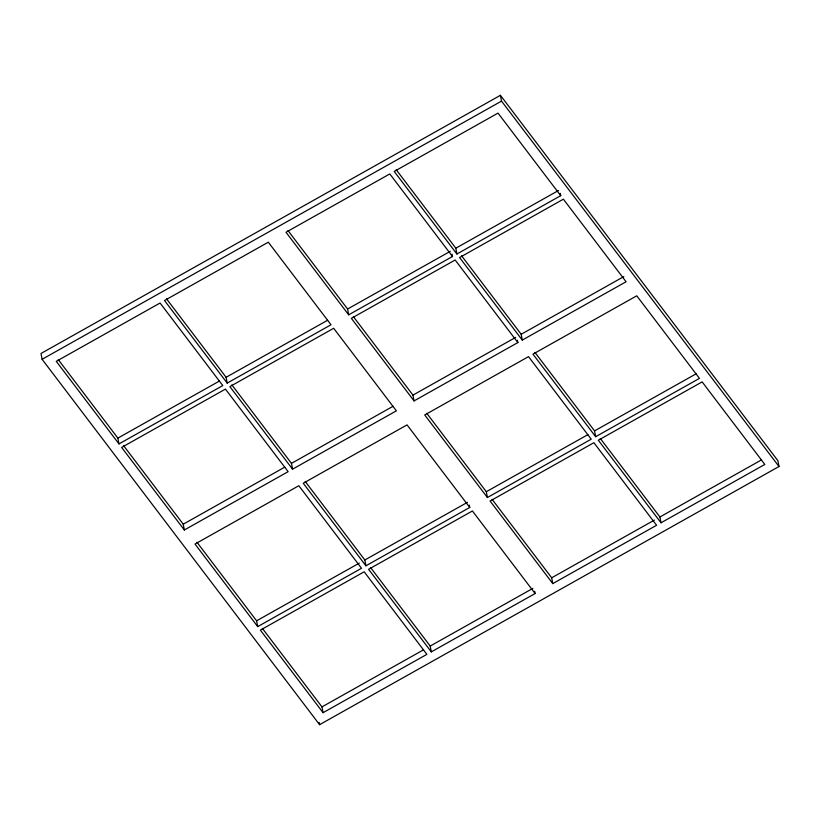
<?xml version="1.0" encoding="UTF-8"?>
<svg xmlns="http://www.w3.org/2000/svg" width="820" height="820" viewBox="0 0 820 820"><rect width="100%" height="100%" fill="white"/><g stroke="black" fill="none" stroke-linecap="round" stroke-linejoin="round"><path stroke-width="1.23" d="M500.425 95.315L41 353.481L42.097 359.293L319.574 724.685L779 466.518L777.903 460.707L500.425 95.315L501.522 101.116L779 466.518M42.097 359.293L501.522 101.116M118.972 443.917L56.272 361.353L160.084 303.021L222.784 385.584L118.972 443.917L117.865 438.116L219.452 381.034M227.201 383.104L164.502 300.53L268.314 242.197L331.013 324.761L227.201 383.104L226.105 377.292L327.682 320.21M452.056 254.169L452.496 256.496L348.684 314.829L347.588 309.027L450.282 251.32M560.285 193.356L560.726 195.672L456.914 254.015L455.817 248.204L558.512 190.496M184.336 529.997L121.637 447.433L225.449 389.1L288.148 471.664L184.336 529.997L183.239 524.195L284.817 467.113M292.566 469.173L229.866 386.609L333.678 328.277L396.378 410.84L292.566 469.173L291.469 463.372L393.046 406.289M517.42 340.249L517.861 342.575L414.049 400.908L412.952 395.107L515.647 337.399M522.279 340.095L459.579 257.531L563.391 199.188L626.091 281.752L522.279 340.095L521.182 334.283L623.876 276.576M257.705 626.613L195.006 544.049L298.818 485.717L361.517 568.28L257.705 626.613L256.609 620.812L359.303 563.104M469.306 505.14L469.747 507.457L365.935 565.8L364.838 559.988L467.533 502.281M487.418 497.525L424.719 414.961L528.531 356.628L591.23 439.192L487.418 497.525L486.321 491.723L587.899 434.641M595.648 436.711L532.949 354.148L636.761 295.805L699.46 378.379L595.648 436.711L594.551 430.9L696.129 373.817M323.07 712.693L260.37 630.129L364.183 571.796L426.882 654.36L323.07 712.693L321.973 706.891L423.55 649.809M534.671 591.22L535.111 593.536L431.299 651.88L430.203 646.068L532.897 588.36M552.782 583.604L490.083 501.04L593.895 442.708L656.595 525.271L552.782 583.604L551.686 577.803L654.38 520.095M661.012 522.791L598.313 440.227L702.135 381.884L764.824 464.448L661.012 522.791L659.915 516.979L761.503 459.897M560.726 195.672L498.027 113.109L394.215 171.452L456.914 254.015M396.214 169.72L455.817 248.204M461.578 255.799L521.182 334.283M534.947 352.415L594.551 430.9M600.312 438.495L659.915 516.979M452.496 256.496L389.797 173.932L285.985 232.265L348.684 314.829M517.861 342.575L455.161 260.012L351.349 318.344L414.049 400.908M287.984 230.543L347.588 309.027M353.348 316.622L412.952 395.107M426.718 413.239L486.321 491.723M492.082 499.318L551.686 577.803M469.747 507.457L407.048 424.893L303.236 483.236L365.935 565.8M535.111 593.536L472.412 510.973L368.6 569.305L431.299 651.88M166.501 298.808L226.105 377.292M231.865 384.887L291.469 463.372M305.235 481.504L364.838 559.988M370.599 567.583L430.203 646.068M58.271 359.621L117.865 438.116M123.635 445.701L183.239 524.195M197.005 542.317L256.609 620.812M262.369 628.397L321.973 706.891M319.134 722.358L319.574 724.685"/></g></svg>
